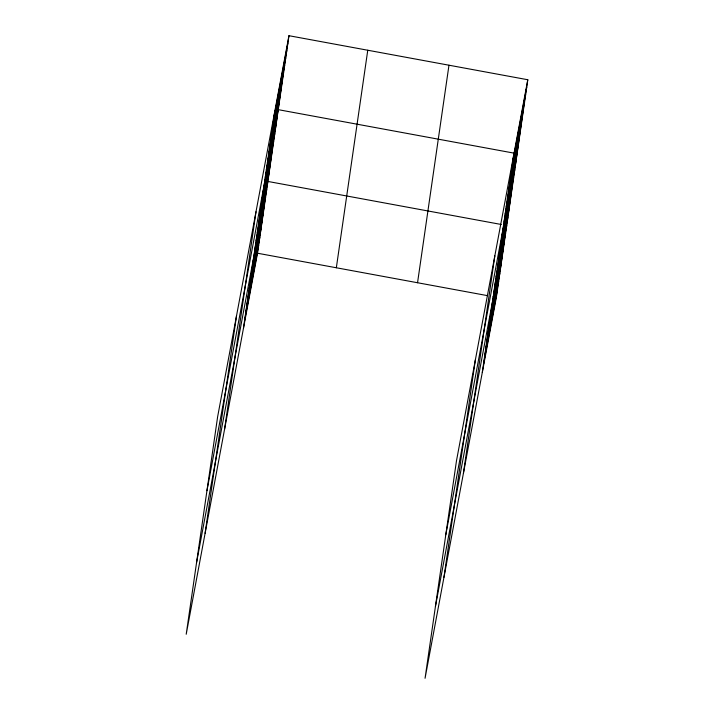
<?xml version="1.0" encoding="UTF-8"?>
<svg xmlns="http://www.w3.org/2000/svg" width="714" height="714" viewBox="0 0 714 714"><rect width="100%" height="100%" fill="white"/><g stroke="black" fill="none" stroke-linecap="round" stroke-linejoin="round"><path stroke-width="1.07" d="M205.096 533.304L236.53 315.775M224.562 429.301L255.996 211.772M243.456 328.351L274.881 110.822M288.947 35.7L217.636 416.726L186.211 634.255L257.513 253.229L288.947 35.7L527.789 79.745L496.364 297.274L425.053 678.3L456.487 460.771L527.789 79.745M336.339 267.759L367.764 50.239M417.547 282.735L448.972 65.215M443.947 577.349L475.372 359.829M463.413 473.346L494.838 255.817M482.307 372.396L513.732 154.876M273.819 118.221L287.876 43.099M272.748 125.619L286.805 50.489M271.677 133.009L285.734 57.888M270.606 140.408L284.672 65.286M269.544 147.807L283.601 72.676M268.473 155.197L282.53 80.075M267.402 162.596L281.468 87.474M266.34 169.994L280.397 94.864M265.269 177.384L279.326 102.263M206.953 490.688L278.255 109.661L517.106 153.706L445.795 534.732M263.047 192.762L277.103 117.632M261.895 200.732L275.952 125.61M260.744 208.711L274.801 133.589M259.593 216.69L273.649 141.559M258.432 224.669L272.498 149.538M257.281 232.639L271.347 157.517M256.13 240.618L270.195 165.487M254.978 248.597L269.035 173.466M196.582 562.471L267.884 181.445L501.264 224.482M252.676 264.546L266.733 189.415M251.524 272.525L265.581 197.394M250.373 280.495L264.43 205.373M249.222 288.474L263.279 213.343M248.061 296.453L262.127 221.322M246.91 304.423L260.976 229.301M245.759 312.402L259.825 237.271M244.607 320.381L258.664 245.25M512.661 162.265L526.727 87.144M511.599 169.664L525.656 94.543M510.528 177.063L524.585 101.932M509.457 184.453L523.514 109.331M508.386 191.852L522.452 116.73M507.324 199.251L521.381 124.12M506.253 206.641L520.31 131.519M505.182 214.039L519.248 138.918M504.12 221.438L518.177 146.308M501.897 236.807L515.954 161.685M500.746 244.786L514.803 169.655M499.586 252.756L513.652 177.634M498.434 260.735L512.5 185.613M497.283 268.714L511.34 193.583M496.132 276.684L510.189 201.562M494.981 284.663L509.037 209.541M493.829 292.642L507.886 217.511M435.424 606.516L506.735 225.49L503.45 224.883M491.527 308.591L505.583 233.469M490.375 316.57L504.432 241.439M489.215 324.54L503.281 249.418M488.064 332.519L502.129 257.397M486.912 340.498L500.969 265.367M485.761 348.468L499.818 273.346M484.61 356.447L498.667 281.325M483.458 364.426L497.515 289.295M257.513 253.229L487.608 295.658M493.079 296.667L496.364 297.274"/></g></svg>
